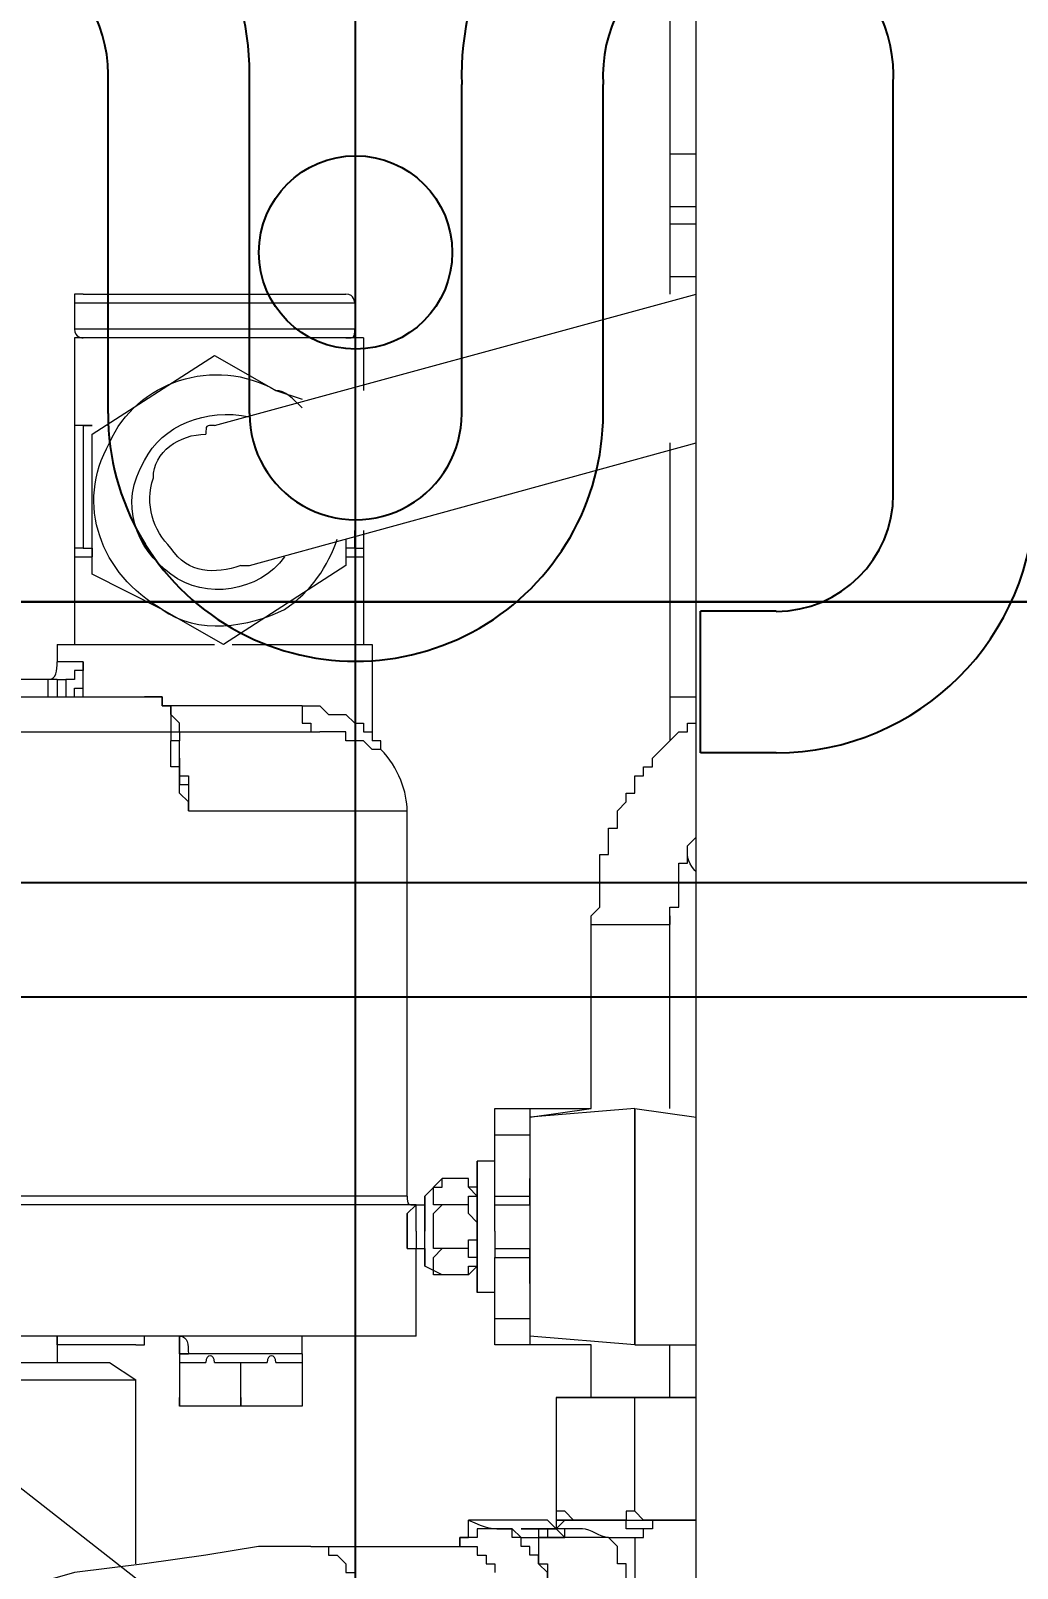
# Model space of a CAD drawing. Header units: millimetres. Extents: x 25083 to 52777, y 24772 to 45779.
# Drawn here: x 38744.9 to 38786.7, y 33443.9 to 33509.1 of the extents above; entities that cross this region are included whole.
import ezdxf

# ---------------------------------------------------------------- set-up
doc = ezdxf.new("R2010")
doc.units = ezdxf.units.MM
doc.layers.add('小车', color=7, linetype='Continuous')
doc.styles.get("Standard").update_dxf_attribs({"font": ''})
doc.styles.get('Standard').set_extended_font_data('SimSun')
doc.dimstyles.new('15', dxfattribs={"dimtxt": 15, "dimasz": 10, "dimexe": 2, "dimexo": 1, "dimgap": 1, "dimtad": 1, "dimdsep": 46, "dimtxsty": 'Standard', "dimcen": 2.5, "dimadec": 0, "dimazin": 0, "dimtfac": 1, "dimtmove": 2, "dimatfit": 3, "dimfxl": 1, "dimtolj": 1, "dimarcsym": 0})
doc.dimstyles.new('ISO-25', dxfattribs={"dimtxt": 2.5, "dimasz": 2.5, "dimexe": 1.25, "dimexo": 0.625, "dimtad": 1, "dimtxsty": 'Standard', "dimcen": 2.5, "dimadec": 0, "dimazin": 0, "dimtfac": 1, "dimtmove": 0, "dimatfit": 3, "dimfxl": 1, "dimarcsym": 0})

# ---------------------------------------------------------------- blocks, each defined once
blk = doc.blocks.new('A$C6E4F4F8B')
for p, q in [((62.1, 63.918), (62.1, 6.083)), ((57.528, 57.805), (40.154, 57.805)), ((62.5, 52.832), (62.5, 49.634)), ((68.5, 52.832), (68.5, 49.634)), ((68.5, 49.634), (62.5, 49.634)), ((54.117, 45.5), (40.154, 45.5)), ((54.117, 39.5), (40.154, 39.5)), ((54.117, 30.5), (40.154, 30.5)), ((54.117, 24.5), (40.154, 24.5))]:
    blk.add_line(p, q)
at = {"color": 6, "ltscale": 15}
blk.add_line((74, 6.083), (74, 63.918), dxfattribs=at)
blk.add_circle((47.282, 35), 4.1, dxfattribs=at)
blk.add_circle((47.282, 35), 4.1, dxfattribs=at)
for centre, radius, start, end in [((39.795, 51.652), 12.158, 88.3056, 271.6944), ((57.528, 52.832), 10.973, 0, 90), ((39.8, 51.652), 6.163, 86.70143, 273.29857), ((57.528, 52.832), 4.973, 0, 90), ((54.117, 35), 4.5, 270, 90), ((39.795, 18.348), 12.158, 88.3056, 271.6944), ((39.8, 18.348), 6.163, 86.70143, 273.29857)]:
    blk.add_arc(centre, radius, start, end)
at = {"ltscale": 15}
blk.add_arc((54.117, 35), 10.5, 270, 90, dxfattribs=at)
blk = doc.blocks.new('*D925')
at = {"color": 0, "lineweight": -2}
for p, q in [((29677.862, 34881.662), (29677.862, 32448.293)), ((40733.017, 34757.645), (40733.017, 32448.293)), ((29680.362, 32449.543), (40730.517, 32449.543))]:
    blk.add_line(p, q, dxfattribs=at)
at = {"color": 0}
for points in [[(29680.362, 32449.96), (29680.362, 32449.127), (29677.862, 32449.543)], [(40730.517, 32449.127), (40730.517, 32449.96), (40733.017, 32449.543)]]:
    blk.add_solid(points, dxfattribs=at)
at = {"layer": 'DEFPOINTS', "color": 0}
for p in [(29677.862, 34882.287), (40733.017, 34758.27), (40733.017, 32449.543)]:
    blk.add_point(p, dxfattribs=at)
at = {"color": 0, "insert": (35205.439, 32451.628), "char_height": 2.5, "attachment_point": 5}
blk.add_mtext('11055,15', dxfattribs=at)
blk = doc.blocks.new('zw$D2F4')
at = {"color": 7, "lineweight": 5}
for points in [[(265.522, 734.177), (265.522, 736.405), (265.15, 738.633), (264.779, 741.233), (264.408, 744.203), (262.922, 749.402), (261.808, 752.373), (261.065, 754.973), (259.951, 757.201), (256.98, 764.628), (255.495, 767.599), (255.124, 769.084), (254.381, 770.199), (254.01, 771.313), (253.638, 772.055), (253.638, 773.169), (253.267, 773.912), (253.267, 775.026), (252.895, 775.398)], [(274.434, 729.72), (274.434, 774.284)], [(280.005, 729.72), (280.005, 771.684)], [(280.376, 730.092), (280.376, 771.313)], [(301.544, 756.087), (301.544, 741.233)], [(272.578, 754.973), (272.578, 741.604)], [(273.32, 754.23), (273.32, 742.718)], [(300.058, 747.546), (300.058, 733.805)], [(302.286, 744.946), (302.286, 747.546)], [(301.544, 745.318), (302.286, 745.318)], [(273.692, 744.946), (273.32, 744.946)], [(274.434, 744.946), (273.32, 744.946)], [(274.063, 744.946), (274.434, 744.946)], [(274.063, 741.604), (274.063, 744.946)], [(302.286, 744.946), (301.544, 744.946)], [(302.286, 744.946), (302.286, 744.575)], [(303.772, 744.946), (303.029, 744.946)], [(303.029, 743.832), (303.029, 744.946)], [(303.772, 744.946), (303.772, 738.262)], [(302.286, 744.575), (301.544, 744.575)], [(301.544, 744.203), (301.915, 744.203), (301.915, 743.832), (303.029, 743.832)], [(303.029, 743.832), (302.658, 743.832), (302.658, 744.203), (302.286, 744.203), (302.286, 744.575)], [(316.769, 744.203), (303.772, 744.203)], [(307.485, 744.203), (307.485, 743.461)], [(307.857, 743.832), (307.857, 744.203)], [(313.056, 743.461), (313.056, 744.203)], [(313.056, 743.832), (313.056, 744.203)], [(316.769, 731.949), (316.769, 744.203)], [(318.255, 744.203), (317.141, 744.203)], [(317.141, 732.32), (317.141, 744.203)], [(318.255, 744.203), (318.255, 732.32)], [(301.544, 743.832), (303.029, 743.832)], [(305.257, 740.49), (306.743, 743.461)], [(306.743, 743.461), (312.684, 743.461)], [(307.857, 743.832), (307.857, 743.461), (307.485, 743.461)], [(307.485, 743.461), (307.857, 743.461)], [(313.056, 743.832), (307.857, 743.832)], [(312.684, 743.461), (316.027, 738.262)], [(313.056, 743.832), (313.056, 743.461)], [(318.626, 743.832), (318.626, 732.691)], [(273.32, 742.718), (272.578, 741.604)], [(264.779, 741.604), (272.578, 741.604)], [(274.063, 741.604), (274.063, 741.233), (274.434, 741.233)], [(300.058, 739.747), (300.429, 739.747), (300.801, 740.118), (301.172, 740.118), (301.172, 740.49), (301.544, 740.49), (301.544, 741.233)], [(301.544, 741.233), (301.544, 740.49), (301.172, 740.49), (301.172, 740.118), (300.058, 740.118)], [(296.716, 739.376), (297.087, 739.376), (297.459, 739.747), (298.573, 739.747), (298.573, 740.118), (299.687, 740.118)], [(300.058, 740.118), (299.687, 740.118)], [(299.687, 739.747), (299.687, 740.118)], [(301.172, 734.548), (301.172, 740.118)], [(303.772, 737.89), (305.257, 740.49)], [(273.692, 739.747), (271.463, 739.747)], [(271.463, 734.548), (271.463, 739.747)], [(271.463, 738.262), (271.463, 739.747), (271.835, 739.747)], [(273.32, 739.747), (273.32, 738.633)], [(273.692, 739.747), (273.692, 739.376)], [(273.692, 739.747), (274.434, 739.747)], [(273.692, 734.548), (273.692, 739.747)], [(298.944, 739.747), (298.201, 739.747), (298.201, 739.376), (296.716, 739.376)], [(298.201, 739.747), (297.83, 739.747), (297.83, 739.376), (296.716, 739.376)], [(296.716, 739.376), (296.716, 730.092)], [(298.201, 739.747), (299.687, 739.747)], [(300.058, 739.747), (299.687, 739.747)], [(271.835, 737.148), (271.463, 737.148), (271.463, 738.262)], [(273.32, 738.262), (273.32, 736.034)], [(313.056, 738.262), (318.626, 717.837)], [(316.027, 738.262), (314.541, 735.662)], [(307.114, 732.691), (303.772, 737.89)], [(303.772, 737.519), (303.772, 731.577)], [(271.463, 735.662), (271.463, 737.148), (271.835, 737.148)], [(271.835, 737.148), (273.32, 737.148)], [(307.114, 736.776), (312.313, 717.837)], [(271.835, 734.548), (271.463, 734.548), (271.463, 735.662)], [(273.32, 735.662), (273.32, 734.548)], [(314.541, 735.662), (314.17, 734.548)], [(265.522, 734.177), (265.522, 733.434), (265.15, 733.434), (265.15, 733.063), (264.779, 732.691), (264.408, 732.691), (264.408, 732.32), (262.922, 732.32)], [(265.522, 734.177), (265.522, 727.864)], [(273.692, 734.548), (271.463, 734.548)], [(273.692, 734.548), (274.434, 734.548)], [(301.172, 734.548), (301.172, 733.805), (300.801, 733.434), (300.801, 732.691), (300.429, 732.32), (300.429, 731.949), (300.058, 731.949), (300.058, 731.577), (299.687, 731.577)], [(301.172, 734.548), (300.429, 734.548), (300.429, 734.177), (300.058, 734.177), (300.058, 733.805)], [(299.315, 731.206), (299.315, 731.577), (299.687, 731.949), (299.687, 732.32), (299.687, 732.691), (300.058, 732.691), (300.058, 733.805)], [(308.228, 732.691), (307.114, 732.691)], [(307.485, 732.691), (307.485, 731.949)], [(307.857, 732.32), (307.857, 732.691)], [(307.857, 732.32), (308.599, 732.32)], [(307.857, 732.32), (307.857, 731.949)], [(318.255, 732.32), (317.141, 732.32)], [(299.315, 731.206), (299.687, 731.206), (299.687, 731.577)], [(303.772, 731.577), (299.687, 731.577)], [(308.599, 731.949), (303.772, 731.949)], [(316.769, 731.949), (314.541, 731.949)], [(274.434, 729.72), (278.148, 729.72)], [(278.148, 730.092), (278.148, 729.72)], [(278.148, 730.092), (278.891, 730.092)], [(278.891, 730.092), (278.148, 730.092)], [(278.148, 729.72), (278.148, 729.349)], [(278.891, 729.72), (278.148, 729.72)], [(279.633, 730.092), (278.891, 730.092)], [(278.891, 730.092), (279.633, 730.092)], [(278.891, 729.72), (280.005, 729.72)], [(279.633, 730.092), (280.005, 729.72)], [(280.005, 729.72), (280.005, 729.349)], [(280.376, 730.092), (296.716, 730.092)], [(277.034, 728.606), (277.405, 729.349)], [(277.034, 728.606), (277.034, 728.978), (277.777, 728.978), (278.148, 728.606)], [(278.148, 729.349), (277.405, 729.349)], [(277.405, 729.349), (278.148, 729.349)], [(278.148, 729.349), (278.891, 729.349)], [(278.148, 728.606), (278.148, 728.978), (278.891, 728.978)], [(280.005, 729.349), (278.891, 729.349)], [(278.891, 728.978), (279.633, 728.978), (280.005, 728.606)], [(280.005, 729.349), (280.376, 729.349)], [(280.376, 729.349), (280.005, 729.349)], [(280.005, 728.606), (280.005, 728.978), (280.747, 728.978), (280.747, 728.606), (281.119, 728.606)], [(281.119, 728.606), (280.376, 729.349)], [(277.034, 727.492), (277.034, 728.606)], [(278.148, 727.492), (278.148, 728.606)], [(280.005, 727.492), (280.005, 728.606)], [(281.119, 727.492), (281.119, 728.606)], [(265.522, 727.864), (265.522, 727.121), (265.15, 727.121), (265.15, 726.75), (264.779, 726.75), (264.779, 726.378), (264.408, 726.378)], [(265.522, 727.864), (265.893, 727.864), (265.893, 727.492), (266.636, 727.492)], [(266.264, 726.007), (266.264, 727.121), (265.893, 727.121), (265.893, 727.492), (265.893, 727.864), (265.522, 727.864)], [(266.636, 724.15), (266.636, 727.492)], [(276.291, 726.378), (276.291, 727.121)], [(276.291, 727.121), (277.405, 727.121)], [(277.405, 727.121), (276.291, 727.121)], [(277.405, 727.121), (277.034, 727.492)], [(277.034, 727.492), (277.405, 727.492), (277.405, 727.121), (277.777, 727.121), (277.777, 727.492), (278.148, 727.492)], [(277.777, 727.121), (277.405, 727.121)], [(277.405, 727.121), (277.777, 727.121)], [(278.891, 727.121), (277.777, 727.121)], [(277.777, 727.121), (278.148, 727.121)], [(278.148, 727.492), (278.519, 727.492), (278.519, 727.121), (278.891, 727.121)], [(278.148, 727.121), (278.891, 727.121)], [(278.891, 727.121), (279.262, 727.121), (279.633, 727.492), (280.005, 727.492)], [(278.891, 727.121), (280.005, 727.121)], [(280.005, 727.121), (278.891, 727.121)], [(280.005, 727.492), (280.376, 727.492), (280.376, 727.121), (280.747, 727.121), (280.747, 727.492)], [(280.005, 727.121), (280.376, 727.121)], [(280.376, 727.121), (280.005, 727.121)], [(280.376, 727.121), (280.747, 727.492)], [(281.861, 727.121), (280.376, 727.121)], [(280.376, 727.121), (281.861, 727.121)], [(280.747, 727.492), (281.119, 727.492)], [(281.861, 726.378), (281.861, 727.121)], [(274.063, 726.378), (277.777, 726.378)], [(274.063, 722.293), (274.063, 726.378)], [(275.177, 724.893), (275.177, 726.378)], [(277.777, 726.378), (277.777, 724.893)], [(278.891, 726.378), (277.777, 726.378)], [(278.148, 726.378), (278.148, 724.893)], [(278.891, 726.378), (280.376, 726.378)], [(280.005, 726.378), (280.005, 724.893)], [(280.376, 726.378), (284.09, 726.378)], [(280.376, 726.378), (280.376, 724.893)], [(282.976, 726.378), (282.976, 724.893)], [(284.09, 726.378), (284.09, 722.293)], [(264.036, 724.15), (264.408, 724.15), (264.779, 724.521), (265.15, 724.521), (265.15, 724.893), (265.522, 724.893), (265.522, 725.264), (265.893, 725.264), (265.893, 725.635), (266.264, 725.635), (266.264, 726.007)], [(266.264, 726.007), (266.264, 725.635), (265.893, 725.264), (265.893, 724.521)], [(266.264, 725.264), (266.264, 724.893)], [(266.264, 724.893), (266.264, 725.264)], [(266.264, 725.264), (266.264, 724.893)], [(265.893, 724.521), (264.779, 724.521), (264.779, 724.15), (264.036, 724.15)], [(265.893, 721.551), (265.893, 724.521)], [(266.264, 724.521), (266.264, 724.15), (265.893, 724.15), (265.893, 723.779)], [(266.264, 724.893), (266.264, 724.521)], [(266.264, 724.521), (266.264, 724.893)], [(266.264, 724.893), (266.264, 724.521)], [(266.264, 724.893), (266.264, 724.521)], [(266.264, 724.15), (266.264, 724.521)], [(266.264, 724.15), (266.264, 724.521)], [(266.264, 724.521), (266.264, 724.15)], [(266.264, 723.779), (266.264, 724.521)], [(278.148, 724.893), (274.063, 724.893)], [(283.718, 724.893), (274.063, 724.893)], [(274.063, 720.436), (274.434, 724.893)], [(278.148, 724.893), (274.434, 724.893)], [(278.891, 724.893), (276.662, 724.893)], [(276.662, 724.893), (278.148, 724.893)], [(281.119, 724.893), (278.891, 724.893)], [(284.09, 724.893), (280.005, 724.893)], [(283.718, 724.893), (280.005, 724.893)], [(280.005, 724.893), (281.119, 724.893)], [(283.718, 724.893), (284.09, 722.293)], [(284.09, 720.436), (283.718, 724.893)], [(265.893, 723.779), (265.893, 723.407)], [(265.893, 723.407), (265.893, 723.779)], [(266.264, 723.779), (265.893, 723.407)], [(265.893, 723.407), (266.264, 723.407), (266.264, 723.779)], [(266.264, 724.15), (266.264, 723.779)], [(266.264, 722.665), (266.264, 723.779), (266.636, 724.15)], [(266.636, 723.407), (266.264, 723.779)], [(266.636, 722.293), (266.636, 723.779), (266.264, 723.779)], [(271.835, 723.779), (266.636, 723.779)], [(266.636, 723.779), (266.636, 723.036)], [(266.636, 722.293), (266.636, 723.036), (267.007, 723.407), (267.007, 723.779)], [(271.835, 721.922), (271.835, 723.779)], [(271.835, 723.779), (271.835, 721.922)], [(266.636, 723.036), (266.636, 722.293)], [(266.264, 720.065), (266.264, 720.808), (266.636, 720.808), (266.636, 721.922)], [(266.636, 722.293), (266.636, 721.922)], [(266.636, 721.922), (266.636, 721.179)], [(267.007, 720.436), (267.007, 720.808), (266.636, 720.808), (266.636, 721.922)], [(271.835, 722.293), (274.063, 722.293)], [(271.835, 720.436), (271.835, 721.922)], [(271.835, 721.922), (271.835, 720.436)], [(284.09, 722.293), (291.888, 722.293)], [(291.888, 722.293), (291.888, 718.951)], [(291.888, 722.293), (292.26, 722.293), (292.631, 721.922), (294.859, 721.922), (294.859, 721.551), (295.973, 721.551), (295.973, 721.179), (296.716, 721.179), (297.087, 720.808), (297.459, 720.808), (297.459, 720.436), (298.201, 720.436), (298.201, 720.065), (298.573, 720.065), (298.573, 719.694), (298.944, 719.694), (300.058, 718.58), (300.058, 718.208), (300.429, 718.208), (300.429, 717.837)], [(264.036, 720.808), (264.779, 720.808), (264.779, 721.179), (265.522, 721.179), (265.893, 721.551)], [(265.893, 721.551), (265.893, 720.065)], [(266.636, 721.179), (266.636, 720.436)], [(265.893, 720.436), (263.665, 720.436), (263.294, 720.808)], [(265.893, 720.065), (266.264, 720.065)], [(266.636, 718.208), (266.636, 719.694), (266.264, 719.694), (266.264, 720.065)], [(266.636, 720.436), (266.636, 718.208)], [(266.636, 718.951), (266.636, 720.065), (267.007, 720.436)], [(267.007, 720.436), (271.835, 720.436)], [(271.835, 717.837), (271.835, 720.436)], [(271.835, 720.436), (271.835, 718.951)], [(274.063, 720.436), (284.09, 720.436)], [(284.09, 720.436), (274.063, 720.436)], [(274.063, 720.436), (274.063, 717.837)], [(274.063, 720.436), (275.177, 720.436)], [(275.92, 720.436), (277.034, 720.436)], [(277.777, 720.436), (278.519, 720.436)], [(279.262, 720.436), (280.376, 720.436)], [(281.119, 720.436), (281.861, 720.436)], [(281.861, 720.436), (282.604, 720.436)], [(282.604, 720.436), (284.09, 720.436)], [(284.09, 720.436), (283.718, 717.837)], [(271.835, 718.951), (274.063, 718.951)], [(271.835, 718.951), (271.835, 717.837)], [(284.09, 718.951), (292.26, 718.951)], [(284.09, 718.951), (291.888, 718.951)], [(292.26, 718.951), (291.888, 718.951)], [(291.888, 718.951), (292.631, 718.951), (292.631, 718.58), (294.488, 718.58), (294.488, 718.208), (295.23, 718.208), (295.602, 717.837)], [(312.313, 718.951), (299.687, 718.951)], [(321.597, 718.951), (318.626, 718.951)], [(319.369, 718.951), (319.369, 717.837)], [(322.34, 718.951), (321.597, 718.951)], [(321.597, 717.837), (321.597, 718.951)], [(330.881, 718.951), (322.34, 718.951)], [(322.34, 718.951), (322.34, 717.837)], [(324.568, 718.951), (324.568, 717.837)], [(266.636, 718.208), (266.636, 717.837)], [(108.808, 717.837), (468.655, 717.837)]]:
    blk.add_lwpolyline(points, dxfattribs=at)
at = {"color": 7, "lineweight": 0}
for points in [[(278.148, 729.349), (278.891, 729.349)], [(278.891, 729.349), (280.005, 729.349)]]:
    blk.add_lwpolyline(points, dxfattribs=at)
at = {"color": 7, "lineweight": 5}
for points in [[(302.286, 745.318), (302.286, 744.946), (302.658, 744.946), (303.029, 744.946)], [(305.257, 740.49), (306.743, 743.089), (309.713, 744.203), (312.313, 742.718)], [(317.141, 744.203), (316.769, 744.203), (316.769, 743.832), (316.769, 743.832)], [(317.141, 744.203), (317.141, 744.203), (317.141, 744.203), (317.141, 744.203)], [(318.626, 744.203), (318.255, 744.203), (318.255, 744.203), (318.255, 744.203)], [(318.626, 743.832), (318.626, 743.832), (318.626, 744.203), (318.626, 744.203)], [(312.313, 742.718), (314.912, 741.604), (316.027, 738.262), (314.541, 735.662)], [(306.743, 740.118), (307.857, 741.604), (309.713, 742.347), (311.57, 741.233)], [(307.857, 740.118), (308.599, 740.861), (309.713, 741.233), (310.827, 740.861)], [(310.827, 740.861), (311.942, 740.861), (312.684, 739.747), (312.684, 738.633)], [(311.57, 741.233), (313.056, 740.49), (313.798, 738.633), (313.427, 736.776)], [(305.257, 740.49), (304.143, 739.004), (304.514, 736.776), (305.257, 735.291)], [(307.485, 735.291), (306, 736.405), (305.628, 738.633), (306.743, 740.118)], [(307.114, 737.148), (306.743, 738.262), (306.743, 739.376), (307.857, 740.118)], [(274.434, 739.747), (274.434, 739.376), (274.063, 739.376), (273.692, 739.376)], [(274.434, 739.747), (274.434, 739.747), (274.063, 739.747), (273.692, 739.747)], [(273.32, 738.262), (273.692, 738.262), (273.692, 738.633), (273.32, 738.633)], [(313.056, 738.262), (313.056, 738.633), (313.056, 738.633), (312.684, 738.633)], [(307.114, 737.148), (307.114, 736.776), (307.114, 736.776), (307.114, 736.776)], [(273.32, 735.662), (273.692, 735.662), (273.692, 736.034), (273.32, 736.034)], [(313.798, 734.548), (314.17, 734.919), (314.541, 735.291), (314.541, 735.662)], [(305.257, 735.291), (306, 734.177), (307.114, 733.434), (308.228, 733.063)], [(316.769, 732.691), (316.769, 732.32), (316.769, 732.32), (317.141, 732.32)], [(317.141, 732.32), (317.141, 732.32), (317.141, 732.32), (317.141, 732.32)], [(318.255, 732.32), (318.255, 732.32), (318.626, 732.32), (318.626, 732.691)], [(296.716, 730.092), (297.459, 730.092), (298.573, 730.463), (299.315, 731.206)], [(280.376, 730.092), (280.005, 730.092), (280.005, 730.092), (280.005, 729.72)], [(266.636, 727.492), (266.264, 726.75), (266.264, 726.378), (266.264, 726.007)], [(266.264, 724.521), (265.893, 724.521), (265.893, 724.521), (265.893, 724.521)], [(265.893, 724.521), (265.893, 724.15), (265.893, 724.15), (265.893, 724.15)], [(266.264, 724.521), (266.264, 724.893), (266.264, 724.893), (266.264, 724.893)], [(266.264, 724.893), (266.264, 724.893), (266.264, 724.893), (266.264, 724.893)], [(266.264, 724.893), (266.264, 724.893), (266.264, 724.893), (266.264, 724.893)], [(266.264, 724.521), (266.264, 724.521), (266.264, 724.521), (266.264, 724.521)], [(266.264, 724.521), (266.264, 724.521), (266.264, 724.521), (266.264, 724.521)], [(266.264, 724.521), (266.264, 724.521), (266.264, 724.521), (266.264, 724.521)], [(266.264, 724.521), (266.264, 724.521), (266.264, 724.521), (266.264, 724.521)], [(266.264, 724.521), (266.264, 724.521), (266.264, 724.521), (266.264, 724.521)], [(265.893, 724.15), (265.893, 724.15), (265.893, 724.15), (265.893, 724.15)], [(265.893, 724.15), (265.893, 724.15), (265.893, 724.15), (265.893, 723.779)], [(265.893, 723.779), (265.893, 723.779), (265.893, 723.779), (265.893, 723.779)], [(265.893, 723.779), (265.893, 723.407), (265.893, 723.407), (265.893, 723.407)], [(266.264, 724.15), (266.264, 724.15), (266.264, 724.15), (266.264, 724.15)], [(266.264, 723.779), (266.264, 723.779), (266.264, 723.779), (266.264, 724.15)], [(265.893, 721.551), (265.893, 721.922), (266.264, 722.293), (266.264, 722.665)], [(266.636, 722.293), (266.636, 722.293), (266.636, 722.293), (266.636, 721.922)], [(266.636, 721.922), (266.636, 722.293), (266.636, 722.293), (266.636, 722.293)], [(265.893, 721.551), (265.893, 721.551), (265.893, 721.551), (265.893, 721.551)], [(266.636, 718.951), (266.636, 718.58), (266.636, 718.58), (266.636, 718.208)], [(301.544, 718.951), (301.544, 718.58), (301.544, 718.208), (301.544, 717.837)], [(266.636, 718.208), (266.636, 718.208), (266.636, 718.208), (266.636, 717.837)], [(266.636, 717.837), (266.636, 718.208), (266.636, 718.208), (266.636, 718.208)], [(294.116, 717.837), (294.116, 717.837), (294.488, 718.208), (294.859, 718.208)]]:
    blk.add_open_spline(points, degree=3, dxfattribs=at)
blk = doc.blocks.new('*D470')
at = {"layer": 'DEFPOINTS', "color": 0}
for p in [(36180.039, 116639.326), (36197.537, 116639.326), (36197.537, 116438.26)]:
    blk.add_point(p, dxfattribs=at)
at = {"layer": '小车', "color": 0, "linetype": 'Continuous', "lineweight": -2}
for p, q in [((36180.039, 116638.326), (36180.039, 116436.26)), ((36197.537, 116638.326), (36197.537, 116436.26)), ((36170.039, 116438.26), (36160.039, 116438.26)), ((36180.039, 116438.26), (36197.537, 116438.26)), ((36207.537, 116438.26), (36217.537, 116438.26))]:
    blk.add_line(p, q, dxfattribs=at)
at = {"layer": '小车', "color": 0}
for points in [[(36170.039, 116439.926), (36170.039, 116436.593), (36180.039, 116438.26)], [(36207.537, 116439.926), (36207.537, 116436.593), (36197.537, 116438.26)]]:
    blk.add_solid(points, dxfattribs=at)
at = {"layer": '小车', "color": 0, "insert": (36193.655, 116438.26), "char_height": 15, "attachment_point": 5}
blk.add_mtext('\\A1;17.5', dxfattribs=at)
blk = doc.blocks.new('A$C1A4175F5')
at = {"layer": '小车', "color": 3, "lineweight": 0}
blk.add_lwpolyline([(1018.256, 374.742), (683.55, 112.548)], dxfattribs=at)
at = {"layer": '小车'}
dim = blk.add_linear_dim(base=(229.857, 249.006), p1=(212.358, 450.073), p2=(229.857, 450.073), dimstyle='15', override={"dimfxl": 0.18}, dxfattribs=at)
dim.commit()
dim.dimension.update_dxf_attribs({"geometry": '*D470', "text_midpoint": (225.974, 249.006), "dimtype": 128, "insert": (-35967.681, -116189.253)})
blk = doc.blocks.new('zw$50CE')
blk.add_blockref('zw$D2F4', (22.01, 103.569))
at = {"layer": '小车', "ltscale": 10, "xscale": -1, "rotation": 270}
blk.add_blockref('A$C1A4175F5', (47.032, 0), dxfattribs=at)

msp = doc.modelspace()

# ---------------------------------------------------------------- linework, layer by layer
for p, q in [((38758.63, 33290.649), (38758.63, 34123.983)), ((38758.63, 33301.542), (38758.63, 33745.5))]:
    msp.add_line(p, q)
at = {"ltscale": 15}
msp.add_line((29782.964, 33484.899), (40674.281, 33484.899), dxfattribs=at)
at = {"color": 1, "ltscale": 15}
msp.add_line((37659.964, 33468.149), (40674.281, 33468.149), dxfattribs=at)

# ---------------------------------------------------------------- block references
for name, p, rotation in [('zw$50CE', (39594.481, 33157.316), 90), ('A$C6E4F4F8B', (38723.63, 33546.999), 270)]:
    msp.add_blockref(name, p, dxfattribs=dict(rotation=rotation))

# ---------------------------------------------------------------- dimensions: what is measured, and where the dimension line sits
dim = msp.add_linear_dim(base=(40733.0166, 32449.5434), p1=(29677.8617, 34882.2868), p2=(40733.0166, 34758.2702), dimstyle='ISO-25')
dim.commit()
dim.dimension.update_dxf_attribs({"geometry": '*D925', "text_midpoint": (35205.4391, 32449.5434), "dimtype": 160})

doc.saveas('drawing.dxf')
